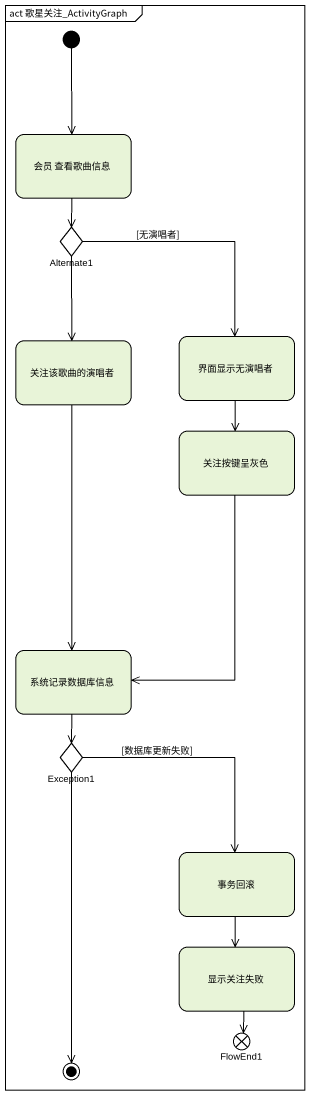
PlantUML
@startuml
mainframe act 歌星关注_ActivityGraph
hide empty description
state "会员 查看歌曲信息" as 会员_查看歌曲信息
state Alternate1 <<choice>>
state 关注该歌曲的演唱者
state 界面显示无演唱者
state 关注按键呈灰色
state 系统记录数据库信息
state Exception1 <<choice>>
state 事务回滚
state 显示关注失败
state FlowEnd1 <<end>>
[*] --> 会员_查看歌曲信息
会员_查看歌曲信息 --> Alternate1
Alternate1 --> 关注该歌曲的演唱者
Alternate1 --> 界面显示无演唱者 : [无演唱者]
关注该歌曲的演唱者 --> 系统记录数据库信息
界面显示无演唱者 --> 关注按键呈灰色
关注按键呈灰色 --> 系统记录数据库信息
系统记录数据库信息 --> Exception1
Exception1 --> 事务回滚 : [数据库更新失败]
事务回滚 --> 显示关注失败
显示关注失败 --> FlowEnd1
Exception1 --> [*]
@enduml
